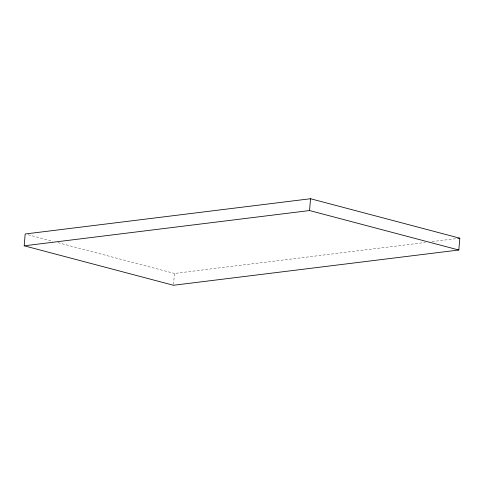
<?xml version="1.0" encoding="UTF-8"?>
<svg xmlns="http://www.w3.org/2000/svg" width="484" height="484" viewBox="0 0 484 484"><rect width="100%" height="100%" fill="white"/><g stroke="black" fill="none" stroke-linecap="round" stroke-linejoin="round"><path stroke-width="0.36" stroke-dasharray="2.42 1.81" d="M173.532 284.531L174.44 273.454L425.345 242.448M432.091 241.613L458.3 238.376M28.084 234.764L52.841 241.304M57.941 242.653L174.44 273.454"/><path stroke-width="0.73" d="M24.2 245.811L25.174 233.99L310.528 198.73L459.8 238.188L458.826 250.01L173.472 285.27L24.2 245.811L309.56 210.546L458.826 250.01M309.56 210.546L310.528 198.73M458.3 238.376L459.8 238.188"/></g></svg>
